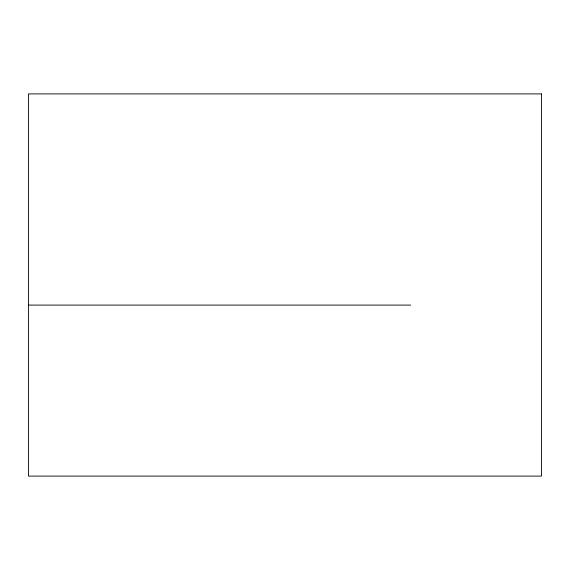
<?xml version="1.0" encoding="UTF-8"?>
<svg xmlns="http://www.w3.org/2000/svg" width="570" height="570" viewBox="0 0 570 570"><rect width="100%" height="100%" fill="white"/><g stroke="black" fill="none" stroke-linecap="round" stroke-linejoin="round"><path stroke-width="0.85" d="M28.5 305.093L410.685 305.093M541.5 93.908L28.5 93.908L28.5 476.093L541.5 476.093L541.5 93.908"/></g></svg>
